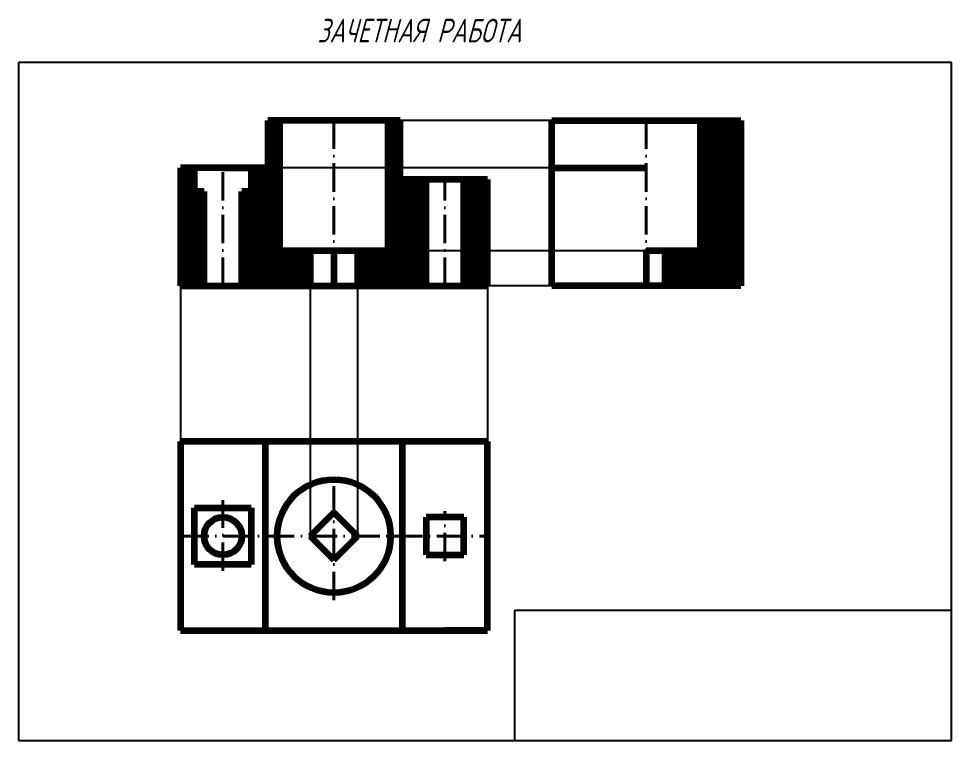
# Model space of a CAD drawing. Header units: inches. Extents: x -17 to 2111, y -24405 to 805.
# Drawn here: x 749 to 1144, y 499.7 to 805.2 of the extents above; entities that cross this region are included whole.
import ezdxf

# ---------------------------------------------------------------- set-up
doc = ezdxf.new("R2010")
doc.units = ezdxf.units.IN
doc.header["$MEASUREMENT"] = 0
doc.linetypes.add('ACAD_ISO10W100', pattern=[18, 12, -3, 0, -3])
for name, color, linetype, lineweight in [('аннотации', 1, 'Continuous', 40), ('осевые', 4, 'ACAD_ISO10W100', 40), ('основные', 250, 'Continuous', 90), ('тонкие', 5, 'Continuous', 40)]:
    doc.layers.add(name, color=color, linetype=linetype, lineweight=lineweight)
doc.styles.add('ГОСТ', font='', dxfattribs={"width": 0.9, "oblique": 15})
doc.styles.get('ГОСТ').set_extended_font_data('GOST 2.304-81')

msp = doc.modelspace()

# ---------------------------------------------------------------- hatches: boundary and pattern name
at = {"layer": 'тонкие'}
h = msp.add_hatch(dxfattribs=at)
h.set_pattern_fill('ANSI31', color=256, scale=9)
h.paths.add_polyline_path([(859.49, 762.07), (859.49, 707.07), (872.49, 707.07), (872.49, 692.07), (843.49, 692.07), (843.49, 732.07), (847.49, 732.07), (847.49, 742.07), (854.49, 742.07), (854.49, 762.07)])
h = msp.add_hatch(dxfattribs=at)
h.set_pattern_fill('ANSI31', color=256, scale=9)
h.paths.add_polyline_path([(921.49, 737.07), (910.49, 737.07), (910.49, 762.07), (905.49, 762.07), (905.49, 707.07), (892.49, 707.07), (892.49, 692.07), (921.49, 692.07)])
h = msp.add_hatch(dxfattribs=at)
h.set_pattern_fill('ANSI31', color=256, scale=9)
h.paths.add_polyline_path([(1037.75, 762.07), (1054.75, 762.07), (1054.75, 692.07), (1022.75, 692.07), (1022.75, 707.07), (1037.75, 707.07)])
h = msp.add_hatch(dxfattribs=at)
h.set_pattern_fill('ANSI31', color=256, scale=9)
h.paths.add_polyline_path([(817.49, 742.07), (817.49, 692.07), (827.49, 692.07), (827.49, 732.07), (823.49, 732.07), (823.49, 742.07)])
h = msp.add_hatch(dxfattribs=at)
h.set_pattern_fill('ANSI31', color=256, scale=9)
h.paths.add_polyline_path([(947.49, 692.07), (947.49, 737.07), (937.49, 737.07), (937.49, 692.07)])

# ---------------------------------------------------------------- linework, layer by layer
at = {"layer": 'Defpoints'}
for p, q in [((748.96, 786.66), (748.96, 499.66)), ((1143.96, 786.66), (748.96, 786.66)), ((1143.96, 499.66), (1143.96, 786.66)), ((1054.75, 762.07), (910.49, 762.07)), ((974.75, 742.07), (818.26, 742.07)), ((905.49, 707.07), (1014.75, 707.07)), ((1054.75, 692.07), (817.49, 692.07)), ((817.49, 692.07), (817.49, 546.15)), ((872.49, 692.07), (872.49, 586.15)), ((892.49, 692.07), (892.49, 586.15)), ((947.49, 692.07), (947.49, 546.15)), ((1143.96, 554.66), (958.96, 554.66)), ((958.96, 554.66), (958.96, 499.66)), ((748.96, 499.66), (1143.96, 499.66))]:
    msp.add_line(p, q, dxfattribs=at)
at = {"layer": 'осевые'}
for p, q in [((882.49, 762.07), (882.49, 692.07)), ((1014.75, 762.07), (1014.75, 692.07)), ((835.49, 692.07), (835.49, 742.07)), ((929.49, 692.07), (929.49, 737.07)), ((882.49, 559.05), (882.49, 612.8)), ((835.49, 571.48), (835.49, 601.42)), ((929.49, 575.49), (929.49, 596.67)), ((817.49, 586.15), (947.49, 586.15))]:
    msp.add_line(p, q, dxfattribs=at)
at = {"layer": 'основные'}
for p, q in [((854.49, 762.07), (854.49, 742.07)), ((859.49, 762.07), (854.49, 762.07)), ((859.49, 762.07), (859.49, 707.07)), ((905.49, 762.07), (859.49, 762.07)), ((910.49, 762.07), (905.49, 762.07)), ((905.49, 707.07), (905.49, 762.07)), ((910.49, 737.07), (910.49, 762.07)), ((974.75, 692.07), (974.75, 762.07)), ((974.75, 762.07), (1037.75, 762.07)), ((1037.75, 707.07), (1037.75, 762.07)), ((1037.75, 762.07), (1054.75, 762.07)), ((1054.75, 762.07), (1054.75, 692.07)), ((817.49, 742.07), (817.49, 692.07)), ((823.49, 742.07), (817.49, 742.07)), ((823.49, 732.07), (823.49, 742.07)), ((847.49, 742.07), (823.49, 742.07)), ((835.49, 742.07), (847.49, 742.07)), ((854.49, 742.07), (847.49, 742.07)), ((847.49, 742.07), (847.49, 732.07)), ((974.75, 742.07), (1014.75, 742.07)), ((921.49, 737.07), (910.49, 737.07)), ((921.49, 692.07), (921.49, 737.07)), ((937.49, 737.07), (921.49, 737.07)), ((947.49, 737.07), (937.49, 737.07)), ((937.49, 692.07), (937.49, 737.07)), ((947.49, 692.07), (947.49, 737.07)), ((827.49, 732.07), (823.49, 732.07)), ((827.49, 692.07), (827.49, 732.07)), ((843.49, 692.07), (843.49, 732.07)), ((847.49, 732.07), (843.49, 732.07)), ((859.49, 707.07), (872.49, 707.07)), ((872.49, 707.07), (872.49, 692.07)), ((872.49, 707.07), (882.49, 707.07)), ((882.49, 707.07), (892.49, 707.07)), ((882.49, 707.07), (882.49, 692.07)), ((892.49, 707.07), (892.49, 692.07)), ((892.49, 707.07), (905.49, 707.07)), ((1014.75, 707.07), (1022.75, 707.07)), ((1014.75, 707.07), (1014.75, 692.07)), ((1022.75, 692.07), (1022.75, 707.07)), ((1022.75, 707.07), (1037.75, 707.07)), ((817.49, 692.07), (827.49, 692.07)), ((827.49, 692.07), (843.49, 692.07)), ((843.49, 692.07), (872.49, 692.07)), ((872.49, 692.07), (892.49, 692.07)), ((892.49, 692.07), (921.49, 692.07)), ((921.49, 692.07), (937.49, 692.07)), ((937.49, 692.07), (947.49, 692.07)), ((1022.75, 692.07), (974.75, 692.07)), ((1054.75, 692.07), (1022.75, 692.07)), ((947.49, 626.15), (817.49, 626.15)), ((817.49, 626.15), (817.49, 546.15)), ((853.49, 546.15), (853.49, 626.15)), ((911.49, 546.15), (911.49, 626.15)), ((947.49, 546.15), (947.49, 626.15)), ((823.49, 586.15), (823.49, 598.15)), ((823.49, 598.15), (847.49, 598.15)), ((847.49, 598.15), (847.49, 574.15)), ((882.49, 596.15), (872.49, 586.15)), ((892.49, 586.15), (882.49, 596.15)), ((937.49, 594.15), (921.49, 594.15)), ((921.49, 594.15), (921.49, 578.15)), ((937.49, 586.15), (937.49, 594.15)), ((823.49, 574.15), (823.49, 586.15)), ((872.49, 586.15), (882.49, 576.15)), ((882.49, 576.15), (892.49, 586.15)), ((937.49, 578.15), (937.49, 586.15)), ((921.49, 578.15), (937.49, 578.15)), ((847.49, 574.15), (823.49, 574.15)), ((817.49, 546.15), (947.49, 546.15)), ((947.49, 546.15), (929.49, 546.15))]:
    msp.add_line(p, q, dxfattribs=at)
for centre, radius in [((882.49, 586.15), 24), ((835.49, 586.15), 8)]:
    msp.add_circle(centre, radius, dxfattribs=at)

# ---------------------------------------------------------------- texts
at = {"layer": 'аннотации', "insert": (875.47, 805.18), "char_height": 10, "width": 257.6913, "attachment_point": 1, "style": 'ГОСТ'}
msp.add_mtext('ЗАЧЕТНАЯ РАБОТА', dxfattribs=at)

doc.saveas('drawing.dxf')
